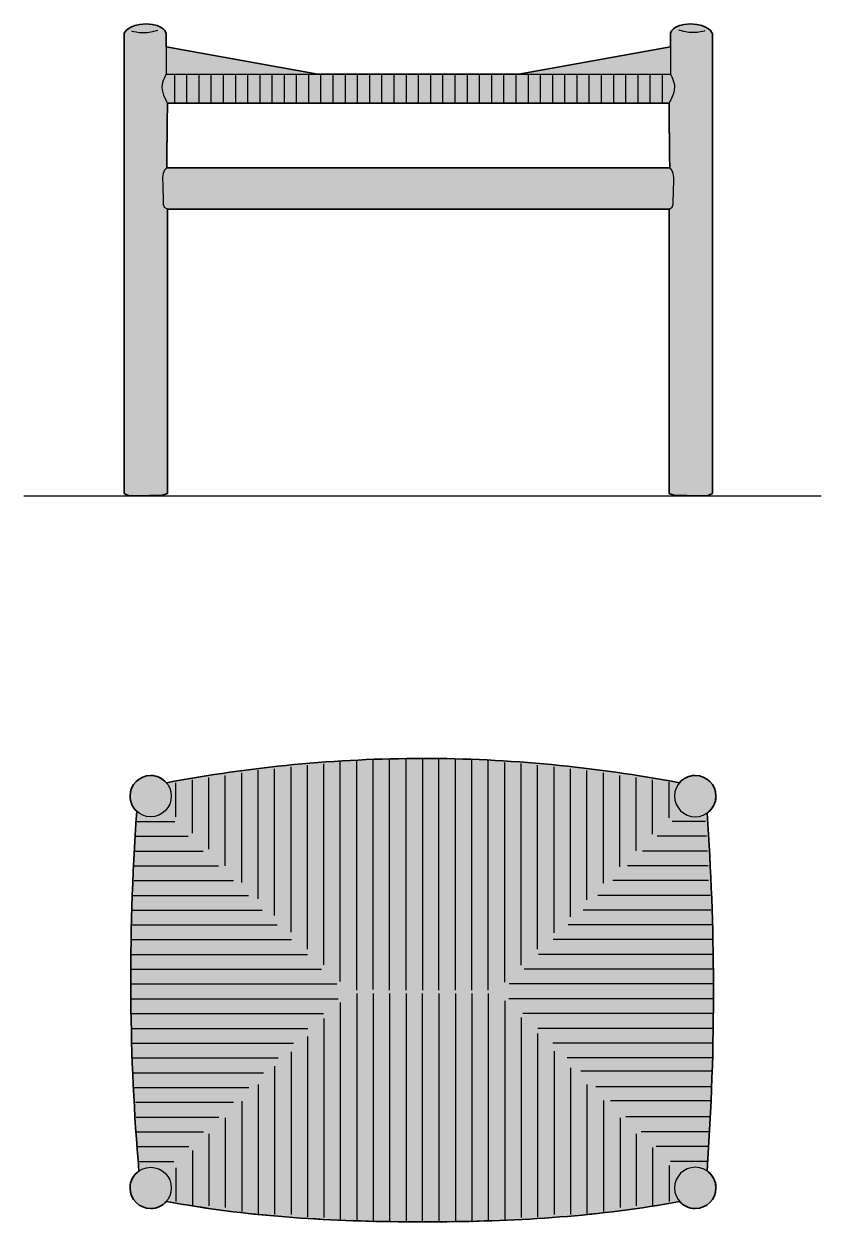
# Model space of a CAD drawing. Header units: millimetres. Extents: x 0 to 1372, y -617 to 403.
# Drawn here: x 0 to 677, y -617 to 401 of the extents above; entities that cross this region are included whole.
import ezdxf

# ---------------------------------------------------------------- set-up
doc = ezdxf.new("R2010")
doc.units = ezdxf.units.MM
doc.layers.add('Blocks', color=7, linetype='Continuous')
doc.layers.add('Blocks$Fill', color=7, linetype='Continuous', true_color=0xffffff)
doc.layers.add('Blocks$Inner', color=7, linetype='Continuous', lineweight=25, true_color=0x007f00)
doc.layers.add('Blocks$Outline', color=7, linetype='Continuous', lineweight=35, true_color=0xff3f3f)

# ---------------------------------------------------------------- blocks, each defined once
blk = doc.blocks.new('CH53 Stool Top')
at = {"layer": 'Blocks$Fill', "extrusion": (0, 0, -1)}
blk.add_hatch(color=256, dxfattribs=at).paths.add_polyline_path([(490.5, 159.4), (490.8, 159.7), (491.1, 160), (491.5, 160.3), (491.8, 160.6), (492, 161), (492.3, 161.3), (492.6, 161.7), (492.9, 162), (493.1, 162.4), (493.4, 162.8), (493.6, 163.1), (493.8, 163.5), (494, 163.9), (494.2, 164.3), (494.4, 164.7), (494.6, 165.1), (494.8, 165.5), (495, 166), (495.1, 166.4), (495.3, 166.8), (495.4, 167.2), (495.5, 167.7), (495.7, 168.1), (495.8, 168.6), (495.9, 169), (495.9, 169.5), (496, 169.9), (496.1, 170.4), (496.1, 170.9), (496.1, 171.3), (496.1, 171.8), (496.2, 172.3), (496.1, 172.7), (496.1, 173.2), (496.1, 173.6), (496.1, 174.1), (496, 174.5), (496, 175), (495.9, 175.4), (495.8, 175.8), (495.7, 176.2), (495.6, 176.7), (495.5, 177.1), (495.4, 177.5), (495.2, 177.9), (495.1, 178.3), (494.9, 178.7), (494.8, 179.1), (494.6, 179.5), (494.4, 179.9), (494.2, 180.3), (494, 180.6), (493.8, 181), (493.6, 181.4), (493.4, 181.7), (493.2, 182.1), (492.9, 182.4), (492.7, 182.8), (492.4, 183.1), (492.1, 183.4), (491.9, 183.8), (491.6, 184.1), (491.3, 184.4), (491, 184.7), (490.7, 185), (490.4, 185.3), (490.1, 185.6), (489.8, 185.8), (489.4, 186.1), (489.1, 186.3), (488.8, 186.6), (488.4, 186.8), (488.1, 187.1), (487.7, 187.3), (487.3, 187.5), (487, 187.7), (486.6, 187.9), (486.2, 188.1), (485.8, 188.3), (485.4, 188.5), (485, 188.6), (484.6, 188.8), (484.2, 188.9), (483.8, 189), (483.4, 189.2), (483, 189.3), (482.6, 189.4), (482.1, 189.5), (481.7, 189.6), (481.3, 189.6), (480.8, 189.7), (480.4, 189.7), (480, 189.8), (479.5, 189.8), (479.1, 189.8), (478.6, 189.8), (478.1, 189.8), (477.6, 189.8), (477.1, 189.8), (476.6, 189.7), (476.1, 189.7), (475.6, 189.6), (475.2, 189.5), (474.7, 189.4), (474.2, 189.3), (473.7, 189.1), (473.3, 189), (472.8, 188.9), (472.4, 188.7), (471.9, 188.5), (471.5, 188.3), (471.1, 188.1), (470.6, 187.9), (470.2, 187.7), (469.8, 187.5), (469.4, 187.2), (469, 187), (468.6, 186.7), (468.2, 186.4), (467.9, 186.2), (467.5, 185.9), (467.1, 185.6), (466.8, 185.2), (466.4, 184.9), (466.1, 184.6), (465.8, 184.3), (465.5, 183.9), (465.2, 183.6), (438.3, 188.4), (411.3, 192.5), (384.1, 196.1), (356.9, 199), (329.7, 201.3), (302.4, 203), (275, 204), (247.7, 204.3), (220.2, 204), (192.7, 203), (165.3, 201.4), (138, 199.1), (110.7, 196.1), (83.5, 192.6), (56.3, 188.4), (29.4, 183.6), (29, 183.9), (28.7, 184.3), (28.4, 184.6), (28.1, 184.9), (27.7, 185.2), (27.4, 185.6), (27, 185.9), (26.7, 186.2), (26.3, 186.4), (25.9, 186.7), (25.5, 187), (25.1, 187.2), (24.7, 187.5), (24.3, 187.7), (23.9, 187.9), (23.4, 188.1), (23, 188.3), (22.6, 188.5), (22.1, 188.7), (21.7, 188.9), (21.2, 189), (20.8, 189.1), (20.3, 189.3), (19.8, 189.4), (19.4, 189.5), (18.9, 189.6), (18.4, 189.7), (17.9, 189.7), (17.4, 189.8), (16.9, 189.8), (16.4, 189.8), (15.9, 189.8), (15.4, 189.8), (15, 189.8), (14.5, 189.8), (14.1, 189.7), (13.7, 189.7), (13.2, 189.6), (12.8, 189.6), (12.4, 189.5), (11.9, 189.4), (11.5, 189.3), (11.1, 189.2), (10.7, 189), (10.3, 188.9), (9.9, 188.8), (9.5, 188.6), (9.1, 188.5), (8.7, 188.3), (8.3, 188.1), (7.9, 187.9), (7.5, 187.7), (7.2, 187.5), (6.8, 187.3), (6.4, 187.1), (6.1, 186.8), (5.7, 186.6), (5.4, 186.3), (5.1, 186.1), (4.7, 185.8), (4.4, 185.6), (4.1, 185.3), (3.8, 185), (3.5, 184.7), (3.2, 184.4), (2.9, 184.1), (2.6, 183.8), (2.4, 183.4), (2.1, 183.1), (1.8, 182.8), (1.6, 182.4), (1.3, 182.1), (1.1, 181.7), (0.9, 181.4), (0.7, 181), (0.5, 180.6), (0.3, 180.3), (0.1, 179.9), (-0.1, 179.5), (-0.3, 179.1), (-0.4, 178.7), (-0.6, 178.3), (-0.7, 177.9), (-0.9, 177.5), (-1, 177.1), (-1.1, 176.7), (-1.2, 176.2), (-1.3, 175.8), (-1.4, 175.4), (-1.5, 175), (-1.5, 174.5), (-1.6, 174.1), (-1.6, 173.6), (-1.6, 173.2), (-1.6, 172.7), (-1.7, 172.3), (-1.6, 171.7), (-1.6, 171.2), (-1.6, 170.6), (-1.5, 170.1), (-1.4, 169.5), (-1.3, 169), (-1.2, 168.5), (-1.1, 167.9), (-1, 167.4), (-0.8, 166.9), (-0.6, 166.4), (-0.5, 165.9), (-0.3, 165.4), (0, 164.9), (0.2, 164.5), (0.4, 164), (0.7, 163.5), (0.9, 163.1), (1.2, 162.6), (1.5, 162.2), (1.8, 161.8), (2.1, 161.4), (2.5, 161), (2.8, 160.6), (3.2, 160.2), (3.5, 159.8), (3.9, 159.5), (4.3, 159.1), (4.7, 158.8), (5.1, 158.5), (5.5, 158.1), (5.9, 157.8), (1.9, 85.3), (0.5, 12.6), (0.7, -27.2), (1.7, -66.9), (3.4, -106.6), (5.9, -146.3), (5.5, -146.6), (5.1, -146.9), (4.7, -147.2), (4.3, -147.6), (3.9, -147.9), (3.5, -148.3), (3.2, -148.6), (2.8, -149), (2.5, -149.4), (2.1, -149.8), (1.8, -150.2), (1.5, -150.7), (1.2, -151.1), (0.9, -151.5), (0.7, -152), (0.4, -152.4), (0.2, -152.9), (0, -153.4), (-0.3, -153.9), (-0.5, -154.3), (-0.6, -154.8), (-0.8, -155.3), (-1, -155.9), (-1.1, -156.4), (-1.2, -156.9), (-1.3, -157.4), (-1.4, -158), (-1.5, -158.5), (-1.6, -159), (-1.6, -159.6), (-1.6, -160.2), (-1.7, -160.7), (-1.6, -161.2), (-1.6, -161.6), (-1.6, -162.1), (-1.6, -162.5), (-1.5, -163), (-1.5, -163.4), (-1.4, -163.8), (-1.3, -164.3), (-1.2, -164.7), (-1.1, -165.1), (-1, -165.5), (-0.9, -165.9), (-0.7, -166.3), (-0.6, -166.8), (-0.4, -167.2), (-0.3, -167.5), (-0.1, -167.9), (0.1, -168.3), (0.3, -168.7), (0.5, -169.1), (0.7, -169.5), (0.9, -169.8), (1.1, -170.2), (1.3, -170.5), (1.6, -170.9), (1.8, -171.2), (2.1, -171.6), (2.4, -171.9), (2.6, -172.2), (2.9, -172.5), (3.2, -172.8), (3.5, -173.1), (3.8, -173.4), (4.1, -173.7), (4.4, -174), (4.7, -174.3), (5.1, -174.5), (5.4, -174.8), (5.7, -175), (6.1, -175.3), (6.4, -175.5), (6.8, -175.7), (7.2, -175.9), (7.5, -176.1), (7.9, -176.3), (8.3, -176.5), (8.7, -176.7), (9.1, -176.9), (9.5, -177), (9.9, -177.2), (10.3, -177.3), (10.7, -177.5), (11.1, -177.6), (11.5, -177.7), (11.9, -177.8), (12.4, -177.9), (12.8, -178), (13.2, -178.1), (13.7, -178.1), (14.1, -178.2), (14.5, -178.2), (15, -178.2), (15.4, -178.3), (15.9, -178.3), (16.4, -178.3), (16.9, -178.2), (17.4, -178.2), (17.9, -178.2), (18.3, -178.1), (18.8, -178), (19.3, -177.9), (19.8, -177.8), (20.2, -177.7), (20.7, -177.6), (21.1, -177.5), (21.6, -177.3), (22, -177.2), (22.5, -177), (22.9, -176.8), (23.3, -176.6), (23.7, -176.4), (24.1, -176.2), (24.5, -176), (24.9, -175.8), (25.3, -175.5), (25.7, -175.3), (26.1, -175), (26.5, -174.7), (26.8, -174.4), (27.2, -174.2), (27.5, -173.8), (27.9, -173.5), (28.2, -173.2), (28.5, -172.9), (28.9, -172.6), (29.2, -172.2), (54.5, -176.6), (79.9, -180.2), (105.4, -183.1), (130.9, -185.4), (156.6, -187.2), (182.2, -188.4), (233.7, -189.5), (261.6, -189.5), (312.9, -188.4), (338.5, -187.1), (364, -185.4), (389.4, -183.1), (414.8, -180.2), (440.1, -176.6), (465.3, -172.2), (465.6, -172.6), (466, -172.9), (466.3, -173.2), (466.6, -173.5), (467, -173.8), (467.3, -174.2), (467.7, -174.4), (468, -174.7), (468.4, -175), (468.8, -175.3), (469.2, -175.5), (469.6, -175.8), (470, -176), (470.4, -176.2), (470.8, -176.4), (471.2, -176.6), (471.6, -176.8), (472, -177), (472.5, -177.2), (472.9, -177.3), (473.4, -177.5), (473.8, -177.6), (474.3, -177.7), (474.7, -177.8), (475.2, -177.9), (475.7, -178), (476.2, -178.1), (476.6, -178.2), (477.1, -178.2), (477.6, -178.2), (478.1, -178.3), (478.6, -178.3), (479.1, -178.3), (479.5, -178.2), (480, -178.2), (480.4, -178.2), (480.8, -178.1), (481.3, -178.1), (481.7, -178), (482.1, -177.9), (482.6, -177.8), (483, -177.7), (483.4, -177.6), (483.8, -177.5), (484.2, -177.3), (484.6, -177.2), (485, -177), (485.4, -176.9), (485.8, -176.7), (486.2, -176.5), (486.6, -176.3), (487, -176.1), (487.3, -175.9), (487.7, -175.7), (488.1, -175.5), (488.4, -175.3), (488.8, -175), (489.1, -174.8), (489.4, -174.5), (489.8, -174.3), (490.1, -174), (490.4, -173.7), (490.7, -173.4), (491, -173.1), (491.3, -172.8), (491.6, -172.5), (491.9, -172.2), (492.1, -171.9), (492.4, -171.6), (492.7, -171.2), (492.9, -170.9), (493.2, -170.5), (493.4, -170.2), (493.6, -169.8), (493.8, -169.5), (494, -169.1), (494.2, -168.7), (494.4, -168.3), (494.6, -167.9), (494.8, -167.5), (494.9, -167.2), (495.1, -166.8), (495.2, -166.3), (495.4, -165.9), (495.5, -165.5), (495.6, -165.1), (495.7, -164.7), (495.8, -164.3), (495.9, -163.8), (496, -163.4), (496, -163), (496.1, -162.5), (496.1, -162.1), (496.1, -161.6), (496.1, -161.2), (496.2, -160.7), (496.1, -160.2), (496.1, -159.6), (496.1, -159.1), (496, -158.5), (495.9, -158), (495.9, -157.4), (495.7, -156.9), (495.6, -156.4), (495.5, -155.9), (495.3, -155.4), (495.2, -154.9), (495, -154.4), (494.8, -153.9), (494.6, -153.4), (494.3, -152.9), (494.1, -152.5), (493.8, -152), (493.6, -151.6), (493.3, -151.1), (493, -150.7), (492.7, -150.3), (492.4, -149.9), (492.1, -149.5), (491.7, -149.1), (491.4, -148.7), (491, -148.3), (490.6, -147.9), (490.3, -147.6), (489.9, -147.3), (489.5, -146.9), (489.1, -146.6), (488.6, -146.3), (491.4, -109.8), (493.5, -73.2), (494.8, -36.6), (495.5, 0), (495.4, 38.9), (494.6, 78.2), (492.9, 118.3)], flags=0)
at = {"layer": 'Blocks$Inner'}
for points in [[(-275.6, 7.4), (-275.6, 203.8)], [(-261.6, 7.4), (-261.6, 204.1)], [(-247.7, 204.3), (-247.7, 7.4)], [(-233.7, 7.4), (-233.7, 204.1)], [(-219.7, 7.4), (-219.7, 203.8)], [(-387.4, 85.1), (-387.4, 194.3)], [(-373.4, 70.9), (-373.4, 195.6)], [(-359.4, 56.6), (-359.4, 197.1)], [(-345.5, 42.3), (-345.5, 198.5)], [(-331.5, 29), (-331.5, 199.6)], [(-317.5, 14.8), (-317.5, 201.5)], [(-303.5, 7.4), (-303.5, 202.2)], [(-289.6, 8), (-289.6, 203.1)], [(-205.8, 7.4), (-205.8, 202.9)], [(-191.8, 7.4), (-191.8, 202.2)], [(-177.8, 14.2), (-177.8, 200.8)], [(-163.8, 28.5), (-163.8, 200.1)], [(-149.9, 42.2), (-149.9, 198.5)], [(-135.9, 56.2), (-135.9, 197.1)], [(-121.9, 69.7), (-121.9, 195.6)], [(-108, 84.2), (-108, 194.1)], [(-457.2, 154.7), (-457.2, 183.6)], [(-443.2, 140.9), (-443.2, 186.1)], [(-429.3, 127.1), (-429.3, 188)], [(-415.3, 113.1), (-415.3, 189.8)], [(-401.3, 98.9), (-401.3, 192.2)], [(-94, 98.2), (-94, 192)], [(-80, 112.2), (-80, 189.8)], [(-66.1, 125.9), (-66.1, 188)], [(-52.1, 139.8), (-52.1, 186.1)], [(-38.1, 153.8), (-38.1, 184)], [(-490, 150.8), (-458.1, 150.8)], [(-7.3, 150.8), (-35.4, 150.8)], [(-490.9, 138.2), (-446.8, 138.2)], [(-6.4, 138.2), (-48.2, 138.2)], [(-491.8, 125.6), (-433.9, 125.6)], [(-5.5, 125.6), (-60.6, 125.6)], [(-492.7, 113.1), (-421.1, 113.1)], [(-5, 113.1), (-73.4, 113.1)], [(-492.7, 100.5), (-408.2, 100.5)], [(-4.6, 100.5), (-85.9, 100.5)], [(-494.1, 87.9), (-395.6, 87.9)], [(-3.2, 87.9), (-98.7, 87.9)], [(-494.6, 75.4), (-383.8, 75.4)], [(-2.7, 75.4), (-111.2, 75.4)], [(-495, 62.8), (-371.2, 62.8)], [(-1.8, 62.8), (-123.9, 62.8)], [(-495, 50.3), (-359.1, 50.3)], [(-0.9, 50.3), (-136.5, 50.3)], [(-495.5, 37.7), (-345.4, 37.7)], [(-0.9, 37.7), (-149, 37.7)], [(-495.5, 25.1), (-333.4, 25.1)], [(-0.5, 25.1), (-161.4, 25.1)], [(-495.9, 12.6), (-320.4, 12.6)], [(-0.5, 12.6), (-174, 12.6)], [(-495.5, 0), (-319.4, 0)], [(-303.5, 4.4), (-303.5, -187.8)], [(-289.6, 4.6), (-289.6, -189.8)], [(-275.6, 4.4), (-275.6, -189.8)], [(-261.6, 4.4), (-261.6, -189.5)], [(-247.7, -189.6), (-247.7, 4.6)], [(-233.7, 4.6), (-233.7, -189.5)], [(-219.7, 4.6), (-219.7, -189.8)], [(-205.8, 4.4), (-205.8, -189.8)], [(-191.8, 4.6), (-191.8, -187.8)], [(0, 0), (-174.2, 0)], [(-317.5, -3), (-317.5, -188.5)], [(-177.8, -1.8), (-177.8, -188.5)], [(-495.5, -12.6), (-331.9, -12.6)], [(-331.5, -16.6), (-331.5, -185.9)], [(-163.8, -16), (-163.8, -185.9)], [(-0.5, -12.6), (-162.5, -12.6)], [(-495, -25.1), (-345.2, -25.1)], [(-149.9, -29.6), (-149.9, -185.2)], [(-0.5, -25.1), (-149.6, -25.1)], [(-495, -37.7), (-357.3, -37.7)], [(-345.5, -32), (-345.5, -185.2)], [(-0.9, -37.7), (-136.8, -37.7)], [(-494.1, -50.2), (-370.4, -50.2)], [(-359.4, -45), (-359.4, -183.3)], [(-135.9, -44.6), (-135.9, -183.3)], [(-0.9, -50.3), (-124.7, -50.3)], [(-373.4, -57.3), (-373.4, -183.3)], [(-121.9, -58.6), (-121.9, -183.3)], [(-493.2, -62.8), (-382.8, -62.8)], [(-1.4, -61.4), (-113.2, -61.4)], [(-492.7, -75.4), (-395.2, -75.4)], [(-387.4, -72.8), (-387.4, -182.6)], [(-108, -72.8), (-108, -182.6)], [(-1.8, -74.8), (-100.3, -74.8)], [(-491.4, -87.9), (-408.4, -87.9)], [(-401.3, -87), (-401.3, -180.7)], [(-94, -86.5), (-94, -180.7)], [(-3.2, -86.8), (-88, -86.8)], [(-490.9, -100.5), (-420.7, -100.5)], [(-415.3, -101.1), (-415.3, -177.4)], [(-79.6, -101.1), (-79.6, -177.4)], [(-3.2, -100.2), (-74.8, -100.2)], [(-490.5, -113.1), (-433.8, -113.1)], [(-429.3, -114.7), (-429.3, -176.1)], [(-66.1, -114.7), (-66.1, -176.1)], [(-4.1, -113.1), (-62, -113.1)], [(-489.6, -125.6), (-446.2, -125.6)], [(-443.2, -128.9), (-443.2, -175.5)], [(-52.1, -126.5), (-52.1, -175.5)], [(-5, -125.6), (-49.1, -125.6)], [(-488.6, -138.2), (-458.9, -138.2)], [(-38.1, -141.7), (-38.1, -172.2)], [(-5.9, -138.2), (-36.9, -138.2)], [(-457.2, -143.7), (-457.2, -172.2)]]:
    blk.add_lwpolyline(points, dxfattribs=at)
for points, knots in [([(-465.2, 183.6), (-393.6, 197.2), (-247.4, 211.4), (-101.2, 197.2), (-29.4, 183.6)], [0, 0, 0, 0, 218.472689, 437.770803, 437.770803, 437.770803, 437.770803]), ([(-490.5, 159.4), (-494.3, 103.7), (-497.5, 3), (-492.8, -97.7), (-488.6, -146.3)], [0, 0, 0, 0, 155.392722, 301.867936, 301.867936, 301.867936, 301.867936]), ([(-5.9, -146.3), (-2.1, -93.4), (1.4, 8.1), (-2.4, 109.5), (-5.9, 157.8)], [0, 0, 0, 0, 158.927473, 304.298762, 304.298762, 304.298762, 304.298762]), ([(-465.3, -172.2), (-393.7, -185.7), (-247.4, -193.4), (-101.1, -185.7), (-29.2, -172.2)], [0, 0, 0, 0, 218.643808, 438.106144, 438.106144, 438.106144, 438.106144])]:
    blk.add_open_spline(points, degree=3, knots=knots, dxfattribs=at)
for points in [[(-496.2, 172.3), (-496.2, 182), (-488.3, 189.8), (-478.6, 189.8)], [(-478.6, 189.8), (-468.9, 189.8), (-461.1, 182), (-461.1, 172.3)], [(-15.9, 189.8), (-25.6, 189.8), (-33.5, 182), (-33.5, 172.3)], [(1.7, 172.3), (1.7, 182), (-6.2, 189.8), (-15.9, 189.8)], [(-478.6, 154.7), (-488.3, 154.7), (-496.2, 162.6), (-496.2, 172.3)], [(-461.1, 172.3), (-461.1, 162.6), (-468.9, 154.7), (-478.6, 154.7)], [(-33.5, 172.3), (-33.5, 162.6), (-25.6, 154.7), (-15.9, 154.7)], [(-15.9, 154.7), (-6.2, 154.7), (1.7, 162.6), (1.7, 172.3)], [(-496.2, -160.7), (-496.2, -151), (-488.3, -143.2), (-478.6, -143.2)], [(-478.6, -143.2), (-468.9, -143.2), (-461.1, -151), (-461.1, -160.7)], [(-15.9, -143.2), (-25.6, -143.2), (-33.5, -151), (-33.5, -160.7)], [(1.7, -160.7), (1.7, -151), (-6.2, -143.2), (-15.9, -143.2)], [(-478.6, -178.3), (-488.3, -178.3), (-496.2, -170.4), (-496.2, -160.7)], [(-461.1, -160.7), (-461.1, -170.4), (-468.9, -178.3), (-478.6, -178.3)], [(-33.5, -160.7), (-33.5, -170.4), (-25.6, -178.3), (-15.9, -178.3)], [(-15.9, -178.3), (-6.2, -178.3), (1.7, -170.4), (1.7, -160.7)]]:
    blk.add_open_spline(points, degree=3, dxfattribs=at)
at = {"layer": 'Blocks$Outline'}
for points, knots in [([(-465.2, 183.6), (-393.6, 197.2), (-247.4, 211.4), (-101.2, 197.2), (-29.4, 183.6)], [0, 0, 0, 0, 218.472689, 437.770803, 437.770803, 437.770803, 437.770803]), ([(-490.5, 159.4), (-494, 162.6), (-496.2, 167.2), (-496.2, 172.3), (-496.2, 182), (-488.3, 189.8), (-478.6, 189.8), (-473.2, 189.8), (-468.4, 187.4), (-465.2, 183.6)], [2.474149, 2.474149, 2.474149, 2.474149, 3, 3, 3, 4, 4, 4, 4.557201, 4.557201, 4.557201, 4.557201]), ([(-29.4, 183.6), (-26.1, 187.4), (-21.3, 189.8), (-15.9, 189.8), (-6.2, 189.8), (1.7, 182), (1.7, 172.3), (1.7, 166.3), (-1.3, 161), (-5.9, 157.8)], [-4.557201, -4.557201, -4.557201, -4.557201, -4, -4, -4, -3, -3, -3, -2.382161, -2.382161, -2.382161, -2.382161]), ([(-488.6, -146.3), (-492.8, -97.7), (-497.5, 3), (-494.3, 103.7), (-490.5, 159.4)], [-301.867936, -301.867936, -301.867936, -301.867936, -155.392722, 0, 0, 0, 0]), ([(-5.9, 157.8), (-2.4, 109.5), (1.4, 8.1), (-2.1, -93.4), (-5.9, -146.3)], [-304.298762, -304.298762, -304.298762, -304.298762, -158.927473, 0, 0, 0, 0]), ([(-465.3, -172.2), (-468.6, -175.9), (-473.3, -178.3), (-478.6, -178.3), (-488.3, -178.3), (-496.2, -170.4), (-496.2, -160.7), (-496.2, -154.8), (-493.2, -149.5), (-488.6, -146.3)], [1.453769, 1.453769, 1.453769, 1.453769, 2, 2, 2, 3, 3, 3, 3.615071, 3.615071, 3.615071, 3.615071]), ([(-5.9, -146.3), (-1.3, -149.4), (1.7, -154.7), (1.7, -160.7), (1.7, -170.4), (-6.2, -178.3), (-15.9, -178.3), (-21.2, -178.3), (-25.9, -175.9), (-29.2, -172.2)], [-3.617839, -3.617839, -3.617839, -3.617839, -3, -3, -3, -2, -2, -2, -1.453769, -1.453769, -1.453769, -1.453769]), ([(-29.2, -172.2), (-96.5, -184.9), (-169.7, -189.3), (-247.7, -189.6), (-325.3, -189.3), (-398.3, -184.8), (-465.3, -172.2)], [-438.106144, -438.106144, -438.106144, -438.106144, -232.585244, -218.643808, -204.701936, 0, 0, 0, 0])]:
    blk.add_open_spline(points, degree=3, knots=knots, dxfattribs=at)
blk = doc.blocks.new('CH53 Stool Front')
at = {"layer": 'Blocks$Fill', "extrusion": (0, 0, -1)}
h = blk.add_hatch(color=256, dxfattribs=at)
h.paths.add_polyline_path([(555.4, 243.9), (555.4, 2.1), (555.4, 2.1), (555.6, 2), (556.1, 1.8), (556.8, 1.5), (557.8, 1.2), (558.3, 1), (558.9, 0.9), (559.5, 0.7), (560.1, 0.6), (560.4, 0.5), (560.7, 0.5), (561, 0.4), (561.2, 0.4), (561.5, 0.4), (561.8, 0.3), (562.1, 0.3), (562.3, 0.3), (562.4, 0.3), (586.4, 0), (586.5, 0), (586.7, 0), (586.8, 0), (586.9, 0), (587.1, 0), (587.2, 0.1), (587.3, 0.1), (587.5, 0.1), (587.7, 0.1), (588, 0.2), (588.3, 0.3), (588.5, 0.3), (588.8, 0.4), (589, 0.5), (589.3, 0.6), (589.5, 0.7), (589.7, 0.8), (590, 0.8), (590.4, 1), (590.8, 1.2), (591.1, 1.4), (591.5, 1.6), (591.7, 1.8), (591.9, 1.9), (592.1, 2), (592.2, 2.1), (592.2, 392.9), (592.2, 392.9), (592.2, 392.9), (592.2, 393), (592.1, 393.1), (592.1, 393.3), (592, 393.4), (591.9, 393.7), (591.7, 393.9), (591.6, 394), (591.5, 394.2), (591.4, 394.3), (591.3, 394.5), (591.2, 394.6), (591.1, 394.8), (590.9, 395), (590.8, 395.1), (590.6, 395.3), (590.5, 395.5), (590.3, 395.7), (590.1, 395.9), (589.9, 396), (589.7, 396.2), (589.5, 396.4), (589.3, 396.6), (589, 396.8), (588.8, 397), (588.5, 397.2), (588.3, 397.4), (588, 397.6), (587.7, 397.8), (587.4, 398), (587.1, 398.1), (586.7, 398.3), (586.4, 398.5), (586, 398.7), (585.6, 398.9), (585.3, 399), (584.8, 399.2), (584.4, 399.4), (584, 399.5), (583.6, 399.7), (583.1, 399.8), (582.6, 400), (582.1, 400.1), (581.6, 400.2), (581.1, 400.3), (580.6, 400.5), (580, 400.6), (579.4, 400.7), (578.8, 400.7), (578.2, 400.8), (577.6, 400.9), (577, 401), (576.3, 401), (574.9, 401.1), (573.5, 401.1), (572.1, 401.1), (571.4, 401), (570.7, 401), (570.1, 401), (569.4, 400.9), (568.8, 400.8), (568.2, 400.7), (567.7, 400.7), (567.1, 400.6), (566.6, 400.5), (566.1, 400.3), (565.6, 400.2), (565.1, 400.1), (564.6, 400), (564.2, 399.8), (563.8, 399.7), (563.3, 399.5), (563, 399.4), (562.6, 399.2), (562.2, 399), (561.9, 398.9), (561.5, 398.7), (561.2, 398.5), (560.9, 398.3), (560.6, 398.1), (560.3, 398), (560, 397.8), (559.8, 397.6), (559.5, 397.4), (559.3, 397.2), (559.1, 397), (558.9, 396.8), (558.7, 396.6), (558.5, 396.4), (558.3, 396.2), (558.2, 396), (558, 395.9), (557.9, 395.7), (557.7, 395.5), (557.6, 395.3), (557.5, 395.1), (557.4, 395), (557.3, 394.8), (557.2, 394.6), (557.1, 394.5), (557, 394.3), (557, 394.2), (556.9, 394), (556.8, 393.9), (556.8, 393.8), (556.8, 393.7), (556.7, 393.5), (556.7, 393.4), (556.6, 393.3), (556.6, 393.3), (556.6, 393.2), (556.6, 393.1), (556.6, 393), (556.5, 392.9), (556.5, 392.9), (556.5, 381.7), (427.7, 358.4), (256.9, 358.4), (128, 381.7), (128, 392.9), (128, 392.9), (128, 392.9), (128, 393), (128, 393.1), (127.9, 393.2), (127.9, 393.3), (127.9, 393.3), (127.9, 393.4), (127.8, 393.5), (127.8, 393.7), (127.8, 393.8), (127.7, 393.9), (127.6, 394), (127.6, 394.2), (127.5, 394.3), (127.4, 394.5), (127.3, 394.6), (127.3, 394.8), (127.2, 395), (127, 395.1), (126.9, 395.3), (126.8, 395.5), (126.7, 395.7), (126.5, 395.9), (126.4, 396), (126.2, 396.2), (126, 396.4), (125.9, 396.6), (125.7, 396.8), (125.4, 397), (125.2, 397.2), (125, 397.4), (124.8, 397.6), (124.5, 397.8), (124.2, 398), (124, 398.1), (123.7, 398.3), (123.4, 398.5), (123, 398.7), (122.7, 398.9), (122.3, 399), (122, 399.2), (121.6, 399.4), (121.2, 399.5), (120.8, 399.7), (120.4, 399.8), (119.9, 400), (119.4, 400.1), (119, 400.2), (118.5, 400.3), (118, 400.5), (117.4, 400.6), (116.9, 400.7), (116.3, 400.7), (115.7, 400.8), (115.1, 400.9), (114.5, 401), (113.8, 401), (113.2, 401), (112.5, 401.1), (111, 401.1), (109.6, 401.1), (108.2, 401), (107.6, 401), (106.9, 400.9), (106.3, 400.8), (105.7, 400.7), (105.1, 400.7), (104.5, 400.6), (104, 400.5), (103.4, 400.3), (102.9, 400.2), (102.4, 400.1), (101.9, 400), (101.5, 399.8), (101, 399.7), (100.5, 399.5), (100.1, 399.4), (99.7, 399.2), (99.3, 399), (98.9, 398.9), (98.5, 398.7), (98.2, 398.5), (97.8, 398.3), (97.5, 398.1), (97.2, 398), (96.9, 397.8), (96.6, 397.6), (96.3, 397.4), (96, 397.2), (95.8, 397), (95.5, 396.8), (95.3, 396.6), (95, 396.4), (94.8, 396.2), (94.6, 396), (94.4, 395.9), (94.3, 395.7), (94.1, 395.5), (93.9, 395.3), (93.8, 395.1), (93.6, 395), (93.5, 394.8), (93.4, 394.6), (93.2, 394.5), (93.1, 394.3), (93, 394.2), (92.9, 394), (92.8, 393.9), (92.7, 393.7), (92.6, 393.4), (92.5, 393.3), (92.4, 393.1), (92.4, 393), (92.3, 392.9), (92.3, 392.9), (92.3, 2.1), (92.3, 2.1), (92.4, 2), (92.6, 1.9), (92.8, 1.8), (93.1, 1.6), (93.4, 1.4), (93.8, 1.2), (94.1, 1), (94.6, 0.8), (94.8, 0.8), (95, 0.7), (95.3, 0.6), (95.5, 0.5), (95.8, 0.4), (96, 0.3), (96.3, 0.3), (96.5, 0.2), (96.8, 0.1), (97.1, 0.1), (97.2, 0.1), (97.3, 0.1), (97.5, 0), (97.6, 0), (97.8, 0), (97.9, 0), (98, 0), (122.2, 0.3), (122.3, 0.3), (122.4, 0.3), (122.7, 0.3), (123, 0.4), (123.3, 0.4), (123.6, 0.4), (123.9, 0.5), (124.2, 0.5), (124.5, 0.6), (125.1, 0.7), (125.7, 0.9), (126.2, 1), (126.8, 1.2), (127.7, 1.5), (128.5, 1.8), (129.1, 2.1), (129.2, 2.1), (129.2, 243.9), (129.4, 243.9), (129.5, 243.9), (129.7, 243.8), (129.9, 243.8), (130.2, 243.8), (130.4, 243.7), (130.6, 243.7), (130.8, 243.7), (130.9, 243.7), (130.9, 243.7), (130.9, 243.7), (130.9, 243.7), (130.9, 243.7), (130.9, 243.7), (130.9, 243.7), (553.6, 243.7), (553.6, 243.7), (553.7, 243.7), (553.8, 243.7), (553.9, 243.7), (554.1, 243.7), (554.4, 243.8), (554.7, 243.8), (554.8, 243.8), (555, 243.9), (555.2, 243.9)], flags=0)
h.paths.add_polyline_path([(556, 278.8), (556, 278.8), (556, 278.8), (556, 278.8), (556, 278.8), (556, 278.8), (556, 278.8), (556, 278.8), (556, 278.8), (556, 278.8), (345.9, 278.8), (338.6, 278.8), (128.6, 278.8), (129.2, 333.8), (555.4, 333.8)], flags=0)
at = {"layer": 'Blocks$Inner'}
for points in [[(-556.5, 381.7), (-427.7, 358.4)], [(-128, 381.7), (-256.9, 358.4)], [(-556.5, 358.4), (-128, 358.4)], [(-549.5, 357.8), (-549.5, 334.4)], [(-539.2, 357.8), (-539.2, 334.4)], [(-528.8, 357.8), (-528.8, 334.4)], [(-518.4, 357.8), (-518.4, 334.4)], [(-508.1, 357.8), (-508.1, 334.4)], [(-497.7, 357.8), (-497.7, 334.4)], [(-487.3, 357.8), (-487.3, 334.4)], [(-477, 357.8), (-477, 334.4)], [(-466.6, 357.8), (-466.6, 334.4)], [(-456.3, 357.8), (-456.3, 334.4)], [(-445.9, 357.8), (-445.9, 334.4)], [(-435.5, 357.8), (-435.5, 334.4)], [(-425.2, 357.8), (-425.2, 334.4)], [(-414.8, 357.8), (-414.8, 334.4)], [(-404.4, 357.8), (-404.4, 334.4)], [(-394.1, 357.8), (-394.1, 334.4)], [(-383.7, 357.8), (-383.7, 334.4)], [(-373.4, 357.8), (-373.4, 334.4)], [(-363, 357.8), (-363, 334.4)], [(-352.6, 357.8), (-352.6, 334.4)], [(-342.3, 357.8), (-342.3, 334.4)], [(-331.9, 357.8), (-331.9, 334.4)], [(-321.6, 357.8), (-321.6, 334.4)], [(-311.2, 357.8), (-311.2, 334.4)], [(-300.8, 357.8), (-300.8, 334.4)], [(-290.5, 357.8), (-290.5, 334.4)], [(-280.1, 357.8), (-280.1, 334.4)], [(-269.7, 357.8), (-269.7, 334.4)], [(-259.4, 357.8), (-259.4, 334.4)], [(-249, 357.8), (-249, 334.4)], [(-238.7, 357.8), (-238.7, 334.4)], [(-228.3, 357.8), (-228.3, 334.4)], [(-217.9, 357.8), (-217.9, 334.4)], [(-207.6, 357.8), (-207.6, 334.4)], [(-197.2, 357.8), (-197.2, 334.4)], [(-186.8, 357.8), (-186.8, 334.4)], [(-176.5, 357.8), (-176.5, 334.4)], [(-166.1, 357.8), (-166.1, 334.4)], [(-155.8, 357.8), (-155.8, 334.4)], [(-145.4, 357.8), (-145.4, 334.4)], [(-135, 357.8), (-135, 334.4)], [(-129.2, 333.8), (-555.4, 333.8)], [(-128.6, 278.8), (-338.6, 278.8), (-345.9, 278.8), (-556, 278.8)], [(-553.6, 243.7), (-345.9, 243.7), (-338.6, 243.7), (-130.9, 243.7)]]:
    blk.add_lwpolyline(points, dxfattribs=at)
for points, degree in [([(-592.2, 392.9), (-592.2, 392.9), (-589.3, 401.1), (-573.5, 401.1)], 3), ([(-573.5, 401.1), (-557.7, 401.1), (-556.5, 392.9), (-556.5, 392.9)], 3), ([(-111, 401.1), (-126.8, 401.1), (-128, 392.9), (-128, 392.9)], 3), ([(-92.3, 392.9), (-92.3, 392.9), (-95.2, 401.1), (-111, 401.1)], 3), ([(-592.2, 2.1), (-592.2, 392.9)], 1), ([(-585.8, 395.2), (-585.8, 395.2), (-575.8, 391.7), (-563.6, 395.8)], 3), ([(-556.5, 392.9), (-556.5, 358.4)], 1), ([(-128, 392.9), (-128, 358.4)], 1), ([(-98.8, 395.2), (-98.8, 395.2), (-108.7, 391.7), (-121, 395.8)], 3), ([(-92.3, 2.1), (-92.3, 392.9)], 1), ([(-556.5, 358.4), (-556.5, 358.4), (-560.1, 352.5), (-560.1, 347.3)], 3), ([(-128, 358.4), (-128, 358.4), (-124.5, 352.5), (-124.5, 347.3)], 3), ([(-560.1, 347.3), (-560.1, 342), (-555.4, 333.8), (-555.4, 333.8)], 3), ([(-124.5, 347.3), (-124.5, 342), (-129.2, 333.8), (-129.2, 333.8)], 3), ([(-555.4, 333.8), (-556, 278.8)], 1), ([(-129.2, 333.8), (-128.6, 278.8)], 1), ([(-556, 278.8), (-556, 278.8), (-559.5, 275.9), (-559.5, 270.6)], 3), ([(-125.1, 270.6), (-125.1, 275.9), (-128.6, 278.8), (-128.6, 278.8)], 3), ([(-559.5, 270.6), (-559.5, 265.4), (-558.9, 251.9), (-558.9, 247.8)], 3), ([(-125.7, 247.8), (-125.7, 251.9), (-125.1, 265.4), (-125.1, 270.6)], 3), ([(-558.9, 247.8), (-558.9, 243.7), (-553.6, 243.7), (-553.6, 243.7)], 3), ([(-130.9, 243.7), (-130.9, 243.7), (-125.7, 243.7), (-125.7, 247.8)], 3), ([(-555.4, 243.9), (-555.4, 2.1)], 1), ([(-129.2, 243.9), (-129.2, 2.1)], 1), ([(-586.4, 0), (-589.3, 0), (-592.2, 2.1), (-592.2, 2.1)], 3), ([(-562.4, 0.3), (-565.3, 0.3), (-583.5, 0), (-586.4, 0)], 3), ([(-555.4, 2.1), (-555.4, 2.1), (-559.5, 0.3), (-562.4, 0.3)], 3), ([(-129.2, 2.1), (-129.2, 2.1), (-125.1, 0.3), (-122.2, 0.3)], 3), ([(-122.2, 0.3), (-119.2, 0.3), (-101.1, 0), (-98.2, 0)], 3), ([(-98.2, 0), (-95.2, 0), (-92.3, 2.1), (-92.3, 2.1)], 3)]:
    blk.add_open_spline(points, degree=degree, dxfattribs=at)
at = {"layer": 'Blocks$Outline'}
for points in [[(-556.5, 381.7), (-427.7, 358.4)], [(-256.9, 358.4), (-128, 381.7)], [(-427.7, 358.4), (-256.9, 358.4)], [(-129.2, 333.8), (-555.4, 333.8)]]:
    blk.add_lwpolyline(points, dxfattribs=at)
for points, knots in [([(-555.4, 243.9), (-555.4, 163.3), (-555.4, 82.7), (-555.4, 2.1), (-555.4, 2.1), (-559.5, 0.3), (-562.4, 0.3), (-565.3, 0.3), (-583.5, 0), (-586.4, 0), (-589.3, 0), (-592.2, 2.1), (-592.2, 2.1), (-592.2, 132.4), (-592.2, 262.6), (-592.2, 392.9), (-592.2, 392.9), (-589.3, 401.1), (-573.5, 401.1), (-557.7, 401.1), (-556.5, 392.9), (-556.5, 392.9), (-556.5, 389.2), (-556.5, 385.4), (-556.5, 381.7)], [0, 0, 0, 0, 68.758, 68.758, 68.758, 69.758, 69.758, 69.758, 70.758, 70.758, 70.758, 71.758, 71.758, 71.758, 183.091, 183.091, 183.091, 184.091, 184.091, 184.091, 185.091, 185.091, 185.091, 188.289628, 188.289628, 188.289628, 188.289628]), ([(-128, 381.7), (-128, 385.4), (-128, 389.2), (-128, 392.9), (-128, 392.9), (-126.8, 401.1), (-111, 401.1), (-95.2, 401.1), (-92.3, 392.9), (-92.3, 392.9), (-92.3, 262.6), (-92.3, 132.4), (-92.3, 2.1), (-92.3, 2.1), (-95.2, 0), (-98.2, 0), (-101.1, 0), (-119.2, 0.3), (-122.2, 0.3), (-125.1, 0.3), (-129.2, 2.1), (-129.2, 2.1), (-129.2, 82.7), (-129.2, 163.3), (-129.2, 243.9)], [-188.289646, -188.289646, -188.289646, -188.289646, -185.091, -185.091, -185.091, -184.091, -184.091, -184.091, -183.091, -183.091, -183.091, -71.758, -71.758, -71.758, -70.758, -70.758, -70.758, -69.758, -69.758, -69.758, -68.758, -68.758, -68.758, 0, 0, 0, 0]), ([(-556, 278.8), (-556, 278.8), (-556, 278.8), (-556, 278.8), (-485.9, 278.8), (-415.9, 278.8), (-345.9, 278.8), (-343.5, 278.8), (-341.1, 278.8), (-338.6, 278.8), (-268.6, 278.8), (-198.6, 278.8), (-128.6, 278.8)], [-248.155475, -248.155475, -248.155475, -248.155475, -248.148, -248.148, -248.148, -188.315, -188.315, -188.315, -186.241, -186.241, -186.241, -126.408, -126.408, -126.408, -126.408]), ([(-130.9, 243.7), (-200.2, 243.7), (-269.4, 243.7), (-338.6, 243.7), (-341.1, 243.7), (-343.5, 243.7), (-345.9, 243.7), (-415.1, 243.7), (-484.4, 243.7), (-553.6, 243.7), (-553.6, 243.7), (-554.4, 243.7), (-555.4, 243.9)], [-371.556, -371.556, -371.556, -371.556, -312.389, -312.389, -312.389, -310.315, -310.315, -310.315, -251.148, -251.148, -251.148, -250.760943, -250.760943, -250.760943, -250.760943])]:
    blk.add_open_spline(points, degree=3, knots=knots, dxfattribs=at)
for points in [[(-555.4, 333.8), (-555.6, 315.5), (-555.8, 297.1), (-556, 278.8)], [(-128.6, 278.8), (-128.8, 297.1), (-129, 315.5), (-129.2, 333.8)], [(-129.2, 243.9), (-130.1, 243.7), (-130.9, 243.7), (-130.9, 243.7)]]:
    blk.add_open_spline(points, degree=3, dxfattribs=at)

msp = doc.modelspace()

# ---------------------------------------------------------------- linework, layer by layer
at = {"layer": 'Blocks'}
msp.add_lwpolyline([(0, 0), (677.3, 0)], dxfattribs=at)

# ---------------------------------------------------------------- block references
for name, p in [('CH53 Stool Front', (677.3, 0)), ('CH53 Stool Top', (586.3, -427.5))]:
    msp.add_blockref(name, p, dxfattribs=at)

doc.saveas('drawing.dxf')
